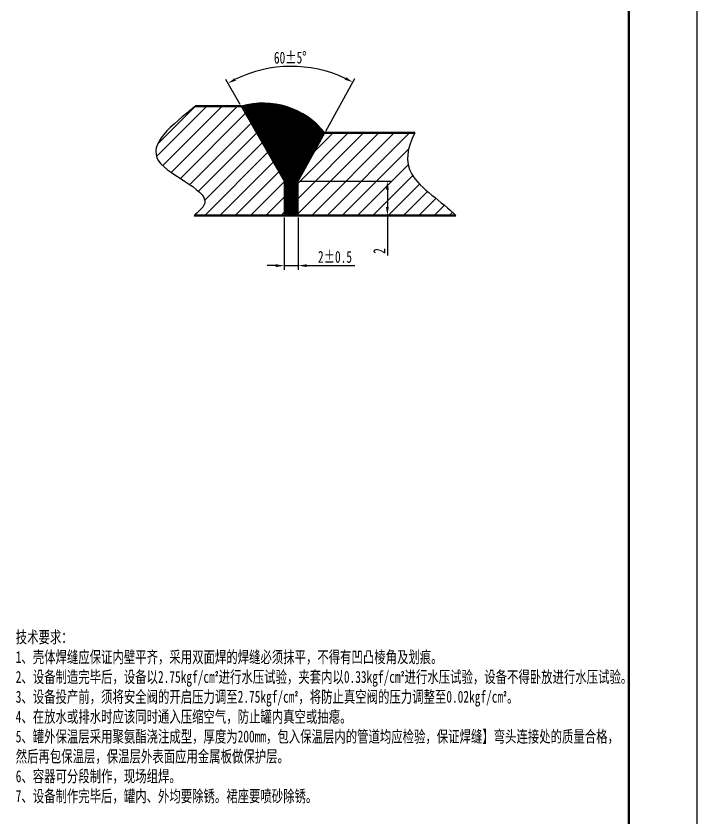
# Model space of a CAD drawing. Header units: millimetres. Extents: x 12088 to 13969, y -4291 to -3102.
# Drawn here: x 12728.9 to 12928.8, y -4081.8 to -3846 of the extents above; entities that cross this region are included whole.
import ezdxf

# ---------------------------------------------------------------- set-up
doc = ezdxf.new("R2010")
doc.units = ezdxf.units.MM
doc.header["$PDMODE"] = 35
doc.layers.add('粗实线', color=7, linetype='Continuous', lineweight=50)
doc.layers.add('细实线', color=7, linetype='Continuous')
doc.styles.add('仿宋', font='simfang.ttf', dxfattribs={"width": 0.7, "height": 3.5})
doc.dimstyles.new('仿宋', dxfattribs={"dimtxt": 2.5, "dimasz": 2.5, "dimexe": 1.25, "dimexo": 0.625, "dimtad": 1, "dimtxsty": '仿宋', "dimcen": 2.5, "dimadec": 0, "dimazin": 0, "dimtfac": 1, "dimtmove": 0, "dimatfit": 3, "dimfxl": 1, "dimlwd": 25, "dimlwe": 25, "dimarcsym": 0})

# ---------------------------------------------------------------- blocks, each defined once
blk = doc.blocks.new('*D26')
at = {"layer": 'Defpoints', "color": 0, "ltscale": 0.1}
for p in [(12815.72, -3861.22), (12794.93, -3872.46), (12819.51, -3880.29), (12807.59, -3894.44), (12811.69, -3894.44)]:
    blk.add_point(p, dxfattribs=at)
at = {"layer": '细实线', "color": 0, "lineweight": 25, "ltscale": 0.1}
for p, q in [((12794.61, -3871.92), (12790.41, -3864.63)), ((12819.82, -3879.74), (12828.35, -3864.29))]:
    blk.add_line(p, q, dxfattribs=at)
blk.add_arc((12809.68, -3898.07), 37.35, 64.9097, 116.1175, dxfattribs=at)
at = {"layer": '细实线', "color": 0, "ltscale": 0.1}
for points in [[(12793.44, -3864.91), (12793.05, -3864.17), (12791.04, -3865.71)], [(12825.71, -3863.88), (12825.33, -3864.62), (12827.75, -3865.39)]]:
    blk.add_solid(points, dxfattribs=at)
at = {"layer": '细实线', "color": 0, "ltscale": 0.1, "insert": (12809.33, -3858.17), "char_height": 3.5, "attachment_point": 5, "rotation": 0.5136, "style": '仿宋'}
blk.add_mtext('60±5°', dxfattribs=at)
blk = doc.blocks.new('*D27')
at = {"layer": 'Defpoints', "color": 0, "ltscale": 0.1}
for p in [(12807.59, -3904.5), (12811.69, -3904.5), (12811.69, -3919.26)]:
    blk.add_point(p, dxfattribs=at)
at = {"layer": '细实线', "color": 0, "lineweight": 25, "ltscale": 0.1}
for p, q in [((12807.59, -3905.13), (12807.59, -3920.51)), ((12811.69, -3905.13), (12811.69, -3920.51)), ((12805.09, -3919.26), (12802.59, -3919.26)), ((12807.59, -3919.26), (12811.69, -3919.26)), ((12814.19, -3919.26), (12828.29, -3919.26))]:
    blk.add_line(p, q, dxfattribs=at)
at = {"layer": '细实线', "color": 0, "ltscale": 0.1}
for points in [[(12805.09, -3918.84), (12805.09, -3919.68), (12807.59, -3919.26)], [(12814.19, -3918.84), (12814.19, -3919.68), (12811.69, -3919.26)]]:
    blk.add_solid(points, dxfattribs=at)
at = {"layer": '细实线', "color": 0, "ltscale": 0.1, "insert": (12822.49, -3916.7), "char_height": 3.5, "attachment_point": 5, "style": '仿宋'}
blk.add_mtext('2±0.5', dxfattribs=at)
blk = doc.blocks.new('*D28')
at = {"layer": 'Defpoints', "color": 0, "ltscale": 0.1}
for p in [(12811.69, -3894.44), (12837.87, -3894.44), (12811.69, -3904.5)]:
    blk.add_point(p, dxfattribs=at)
at = {"layer": '细实线', "color": 0, "lineweight": 25, "ltscale": 0.1}
for p, q in [((12812.32, -3894.44), (12839.12, -3894.44)), ((12837.87, -3896.94), (12837.87, -3902)), ((12812.32, -3904.5), (12839.12, -3904.5)), ((12837.87, -3904.5), (12837.87, -3916.27))]:
    blk.add_line(p, q, dxfattribs=at)
at = {"layer": '细实线', "color": 0, "ltscale": 0.1}
for points in [[(12837.45, -3896.94), (12838.29, -3896.94), (12837.87, -3894.44)], [(12837.45, -3902), (12838.29, -3902), (12837.87, -3904.5)]]:
    blk.add_solid(points, dxfattribs=at)
at = {"layer": '细实线', "color": 0, "ltscale": 0.1, "insert": (12835.49, -3914.95), "char_height": 3.5, "attachment_point": 5, "rotation": 90, "style": '仿宋'}
blk.add_mtext('2', dxfattribs=at)

msp = doc.modelspace()

# ---------------------------------------------------------------- hatches: boundary and pattern name
at = {"layer": '细实线'}
h = msp.add_hatch(dxfattribs=at)
h.set_pattern_fill('ANSI37', color=256, scale=0.05, style=0)
h.set_pattern_definition([(45, (-0.39748, -232.8135), (-0.1122532015, 0.1122532015), []), (135, (-0.39748, -232.8135), (-0.1122532015, -0.1122532015), [])])
h.paths.add_polyline_path([(12807.592, -3894.443), (12807.592, -3904.501), (12811.69, -3904.501), (12811.69, -3894.443), (12819.513, -3880.286, 0.3061751), (12794.926, -3872.463)])
at = {"layer": '细实线', "ltscale": 0.1}
h = msp.add_hatch(dxfattribs=at)
h.set_pattern_fill('ANSI31', color=256, style=0)
h.set_pattern_definition([(45, (-0.3975, -232.8135), (-2.245064, 2.245064), [])])
edge = h.paths.add_edge_path()
edge.add_spline(control_points=[(12857.924, -3904.501), (12854.008, -3900.422), (12842.05, -3893.623), (12843.689, -3884.631), (12845.887, -3880.286)], knot_values=[14.4654774, 14.4654774, 14.4654774, 14.4654774, 30.9602816, 44.8494193, 44.8494193, 44.8494193, 44.8494193], degree=3, periodic=0)
edge.add_line((12845.887, -3880.286), (12819.513, -3880.286))
edge.add_line((12819.513, -3880.286), (12811.69, -3894.443))
edge.add_line((12811.69, -3894.443), (12811.69, -3904.501))
edge.add_line((12811.69, -3904.501), (12857.924, -3904.501))
edge = h.paths.add_edge_path()
edge.add_spline(control_points=[(12770.429, -3883.549), (12769.68, -3885.248), (12769.592, -3891.846), (12789.368, -3898.197), (12782.091, -3903.569), (12781.142, -3904.501)], knot_values=[13.075156, 13.075156, 13.075156, 13.075156, 19.3215187, 38.0243955, 41.9757042, 41.9757042, 41.9757042, 41.9757042], degree=3, periodic=0)
edge.add_line((12781.142, -3904.501), (12807.592, -3904.501))
edge.add_line((12807.592, -3904.501), (12807.592, -3894.443))
edge.add_line((12807.592, -3894.443), (12799.396, -3880.286))
edge.add_line((12799.396, -3880.286), (12798.726, -3879.057))
edge.add_line((12798.726, -3879.057), (12796.027, -3874.374))
edge.add_line((12796.027, -3874.374), (12795.299, -3873.208))
edge.add_line((12795.299, -3873.208), (12794.926, -3872.463))
edge.add_line((12794.926, -3872.463), (12781.515, -3872.463))
edge.add_line((12781.515, -3872.463), (12770.429, -3883.549))
at = {"layer": '细实线'}
h = msp.add_hatch(color=256, dxfattribs=at)
h.dxf.hatch_style = 2
h.paths.add_polyline_path([(12807.592, -3904.687), (12807.406, -3904.501), (12807.592, -3904.315), (12807.778, -3904.501)])

# ---------------------------------------------------------------- linework, layer by layer
at = {"layer": '粗实线'}
msp.add_line((12908.758, -3122.369), (12908.758, -4271.369), dxfattribs=at)
at = {"layer": '粗实线', "lineweight": 50}
for points in [[(12781.515, -3872.463), (12794.926, -3872.463)], [(12819.513, -3880.286), (12845.887, -3880.286)], [(12781.142, -3904.501), (12857.924, -3904.501)]]:
    msp.add_lwpolyline(points, dxfattribs=at)
at = {"layer": '细实线'}
for p, q in [((12928.758, -3102.369), (12928.758, -4291.369)), ((12794.926, -3872.463), (12807.592, -3894.443)), ((12811.69, -3894.443), (12819.513, -3880.286)), ((12807.592, -3894.443), (12807.592, -3904.501)), ((12811.69, -3904.501), (12811.69, -3894.443)), ((12807.592, -3904.501), (12811.69, -3904.501))]:
    msp.add_line(p, q, dxfattribs=at)
at = {"layer": '细实线', "lineweight": 0}
for points in [[(12770.429, -3883.549), (12781.515, -3872.463)], [(12807.592, -3894.443), (12794.926, -3872.463)], [(12811.69, -3894.443), (12819.513, -3880.286)], [(12807.592, -3904.501), (12807.592, -3894.443)], [(12811.69, -3904.501), (12811.69, -3894.443)], [(12813.553, -3904.501), (12849.316, -3904.501)]]:
    msp.add_lwpolyline(points, dxfattribs=at)
at = {"layer": '细实线'}
msp.add_arc((12801.431, -3894.569), 23.043, 38.30331, 106.39645, dxfattribs=at)
at = {"layer": '细实线', "ltscale": 0.1}
for points, knots in [([(12781.515, -3872.463), (12774.483, -3878.026), (12760.646, -3888.973), (12789.368, -3898.197), (12782.091, -3903.569), (12781.142, -3904.501)], [0, 0, 0, 0, 19.3215187, 38.0243955, 41.9757042, 41.9757042, 41.9757042, 41.9757042]), ([(12845.887, -3880.286), (12843.689, -3884.631), (12842.05, -3893.623), (12854.008, -3900.422), (12857.924, -3904.501)], [14.4654774, 14.4654774, 14.4654774, 14.4654774, 28.3546151, 44.8494193, 44.8494193, 44.8494193, 44.8494193])]:
    msp.add_open_spline(points, degree=3, knots=knots, dxfattribs=at)

# ---------------------------------------------------------------- texts
at = {"layer": '细实线', "ltscale": 0.1, "insert": (12728.758, -4051.96), "char_height": 3.5, "width": 179.88427, "attachment_point": 4, "style": '仿宋'}
msp.add_mtext('技术要求：\\P1、壳体焊缝应保证内壁平齐，采用双面焊的焊缝必须抹平，不得有凹凸棱角及划痕。\\P2、设备制造完毕后，设备以2.75kgf/cm{\\fISOCPEUR|b0|i0|c134|p34;²}进行水压试验，夹套内以0.33kgf/cm{\\fISOCPEUR|b0|i0|c134|p34;²}进行水压试验，设备不得卧放进行水压试验。\\P3、设备投产前，须将安全阀的开启压力调至2.75kgf/cm{\\fISOCPEUR|b0|i0|c134|p34;²}，将防止真空阀的压力调整至0.02kgf/cm{\\fISOCPEUR|b0|i0|c134|p34;²}。\\P4、在放水或排水时应该同时通入压缩空气，防止罐内真空或抽瘪。\\P5、罐外保温层采用聚氨酯浇注成型，厚度为200mm，包入保温层内的管道均应检验，保证焊缝】弯头连接处的质量合格，然后再包保温层，保温层外表面应用金属板做保护层。\\P6、容器可分段制作，现场组焊。\\P7、设备制作完毕后，罐内、外均要除锈。裙座要喷砂除锈。', dxfattribs=at)

# ---------------------------------------------------------------- dimensions: what is measured, and where the dimension line sits
at = {"layer": '细实线', "ltscale": 0.1}
dim = msp.add_angular_dim_2l(base=(12815.719, -3861.217), line1=((12811.69, -3894.443), (12819.513, -3880.286)), line2=((12807.592, -3894.443), (12794.926, -3872.463)), text='60±5°', dimstyle='仿宋', dxfattribs=at)
dim.commit()
dim.dimension.update_dxf_attribs({"geometry": '*D26', "text_midpoint": (12809.326, -3858.172)})
dim = msp.add_linear_dim(base=(12837.869, -3894.443), p1=(12811.69, -3904.501), p2=(12811.69, -3894.443), angle=270, text='2', dimstyle='仿宋', dxfattribs=at)
dim.commit()
dim.dimension.update_dxf_attribs({"geometry": '*D28', "text_midpoint": (12837.869, -3914.954), "dimtype": 160})
dim = msp.add_linear_dim(base=(12811.69, -3919.259), p1=(12807.592, -3904.501), p2=(12811.69, -3904.501), text='2±0.5', dimstyle='仿宋', dxfattribs=at)
dim.commit()
dim.dimension.update_dxf_attribs({"geometry": '*D27', "text_midpoint": (12822.488, -3916.704)})

doc.saveas('drawing.dxf')
